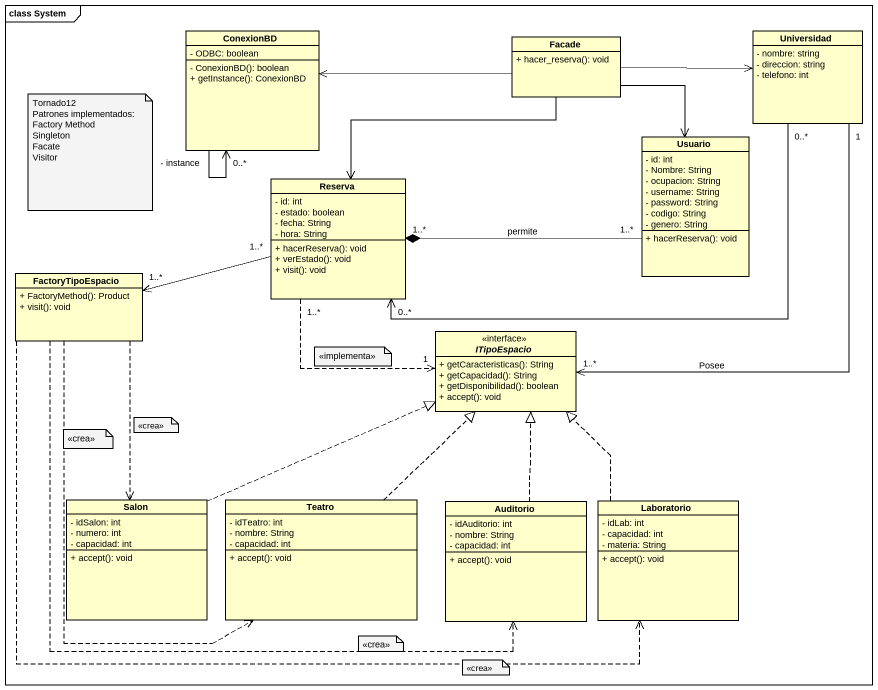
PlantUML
@startuml
mainframe class System
hide circle
hide empty members
skinparam classAttributeIconSize 0
class ConexionBD {
  - ODBC: boolean
  - ConexionBD(): boolean
  + getInstance(): ConexionBD
}
class Facade {
  + hacer_reserva(): void
}
class Universidad {
  - nombre: string
  - direccion: string
  - telefono: int
}
class Usuario {
  - id: int
  - Nombre: String
  - ocupacion: String
  - username: String
  - password: String
  - codigo: String
  - genero: String
  + hacerReserva(): void
}
class Reserva {
  - id: int
  - estado: boolean
  - fecha: String
  - hora: String
  + hacerReserva(): void
  + verEstado(): void
  + visit(): void
}
class FactoryTipoEspacio {
  + FactoryMethod(): Product
  + visit(): void
}
interface ITipoEspacio <<interface>> {
  + getCaracteristicas(): String
  + getCapacidad(): String
  + getDisponibilidad(): boolean
  + accept(): void
}
class Salon {
  - idSalon: int
  - numero: int
  - capacidad: int
  + accept(): void
}
class Teatro {
  - idTeatro: int
  - nombre: String
  - capacidad: int
  + accept(): void
}
class Auditorio {
  - idAuditorio: int
  - nombre: String
  - capacidad: int
  + accept(): void
}
class Laboratorio {
  - idLab: int
  - capacidad: int
  - materia: String
  + accept(): void
}
ConexionBD "- instance" --> "0..*" ConexionBD
Facade -left-> ConexionBD
Facade -right-> Universidad
Facade --> Usuario
Facade --> Reserva
Universidad "0..*" -left-> "0..*" Reserva
Universidad "1" --> "1..*" ITipoEspacio : Posee
Usuario "1..*" -left-* "1..*" Reserva : permite
Reserva "1..*" -left-> "1..*" FactoryTipoEspacio
Reserva "1..*" ..> "1" ITipoEspacio
FactoryTipoEspacio ..> Salon
FactoryTipoEspacio ..> Teatro
FactoryTipoEspacio .right.> Auditorio
FactoryTipoEspacio .right.> Laboratorio
Salon .right.|> ITipoEspacio
Teatro .up.|> ITipoEspacio
Auditorio .up.|> ITipoEspacio
Laboratorio .up.|> ITipoEspacio
note as N1
  Tornado12
  Patrones implementados:
  Factory Method
  Singleton
  Facate
  Visitor
end note
note as N2
  <<implementa>>
end note
note as N3
  <<crea>>
end note
note as N4
  <<crea>>
end note
note as N5
  <<crea>>
end note
note as N6
  <<crea>>
end note
@enduml
